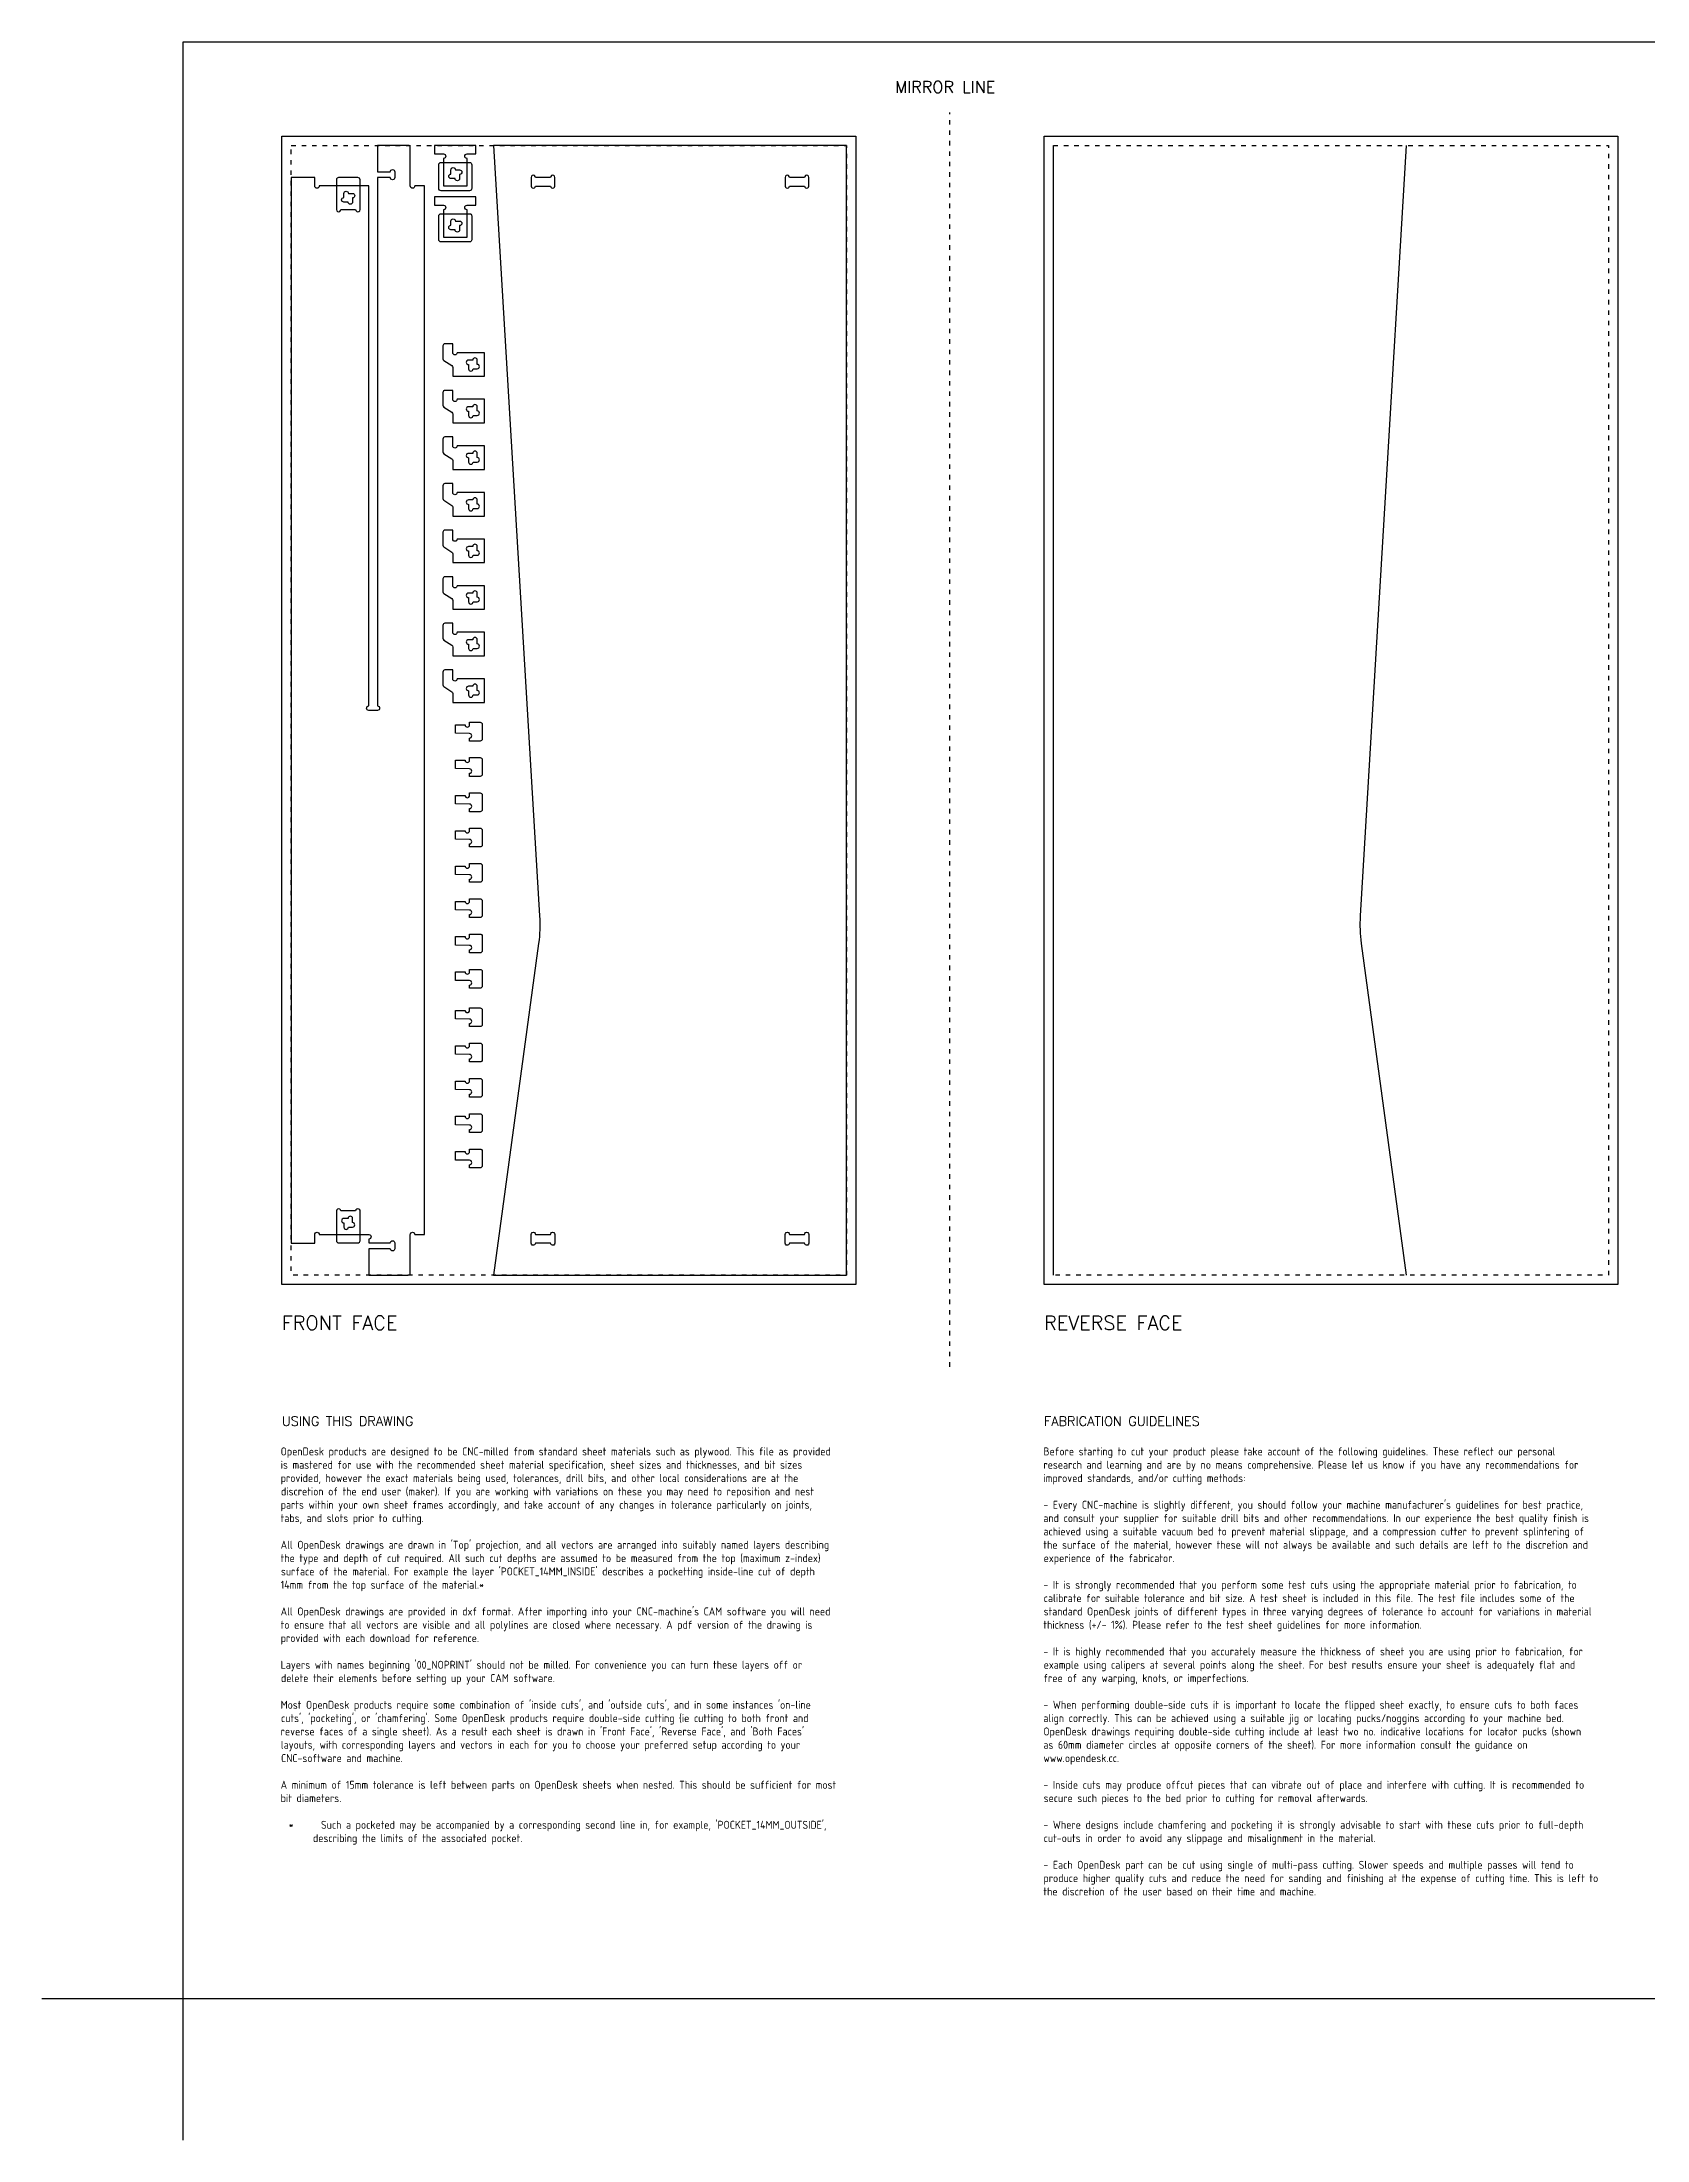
# Model space of a CAD drawing. Extents: x -300 to 5880, y -300 to 4158.
# Drawn here: x -300 to 3112, y -300 to 4158 of the extents above; entities that cross this region are included whole.
import ezdxf
from ezdxf.enums import TextEntityAlignment as Align

# ---------------------------------------------------------------- set-up
doc = ezdxf.new("R2010")
doc.units = 0
doc.header["$MEASUREMENT"] = 0
doc.linetypes.add('DGN_STYLE_5', pattern=[22.17944, 9.505474, -12.673965])
for name, color, linetype in [('00-NOPRINT_TEXT', 7, 'CONTINUOUS'), ('00_NOPRINT_TOLERANCE', 7, 'DGN_STYLE_5'), ('BOARD_$TH-NOMINAL', 3, 'CONTINUOUS'), ('REV-CHAMFER-ONLINE_03MM', 26, 'CONTINUOUS'), ('TOP-CHAMFER-ONLINE_03MM', 1, 'CONTINUOUS'), ('TOP-CUT-INSIDE_18MM', 1, 'CONTINUOUS'), ('TOP-CUT-OUTSIDE_18MM', 220, 'CONTINUOUS'), ('TOP-POCKET-INSIDE_09MM', 60, 'CONTINUOUS')]:
    doc.layers.add(name, color=color, linetype=linetype)
doc.styles.add('OD-ISOCP-17', font='isocp.shx', dxfattribs={"height": 17})
doc.styles.add('OD-SIMPLEX-20', font='simplex.shx', dxfattribs={"height": 20})
doc.styles.add('OD-SIMPLEX-25', font='simplex.shx', dxfattribs={"height": 25})
doc.styles.add('OD-SIMPLEX-30', font='simplex.shx', dxfattribs={"height": 30})

# ---------------------------------------------------------------- blocks, each defined once
blk = doc.blocks.new('*U2')
at = {"layer": '00-NOPRINT_TEXT', "style": 'OD-SIMPLEX-25'}
blk.add_text('MIRROR LINE', height=25, dxfattribs=at).set_placement((1513.3, 4049.9))

msp = doc.modelspace()

# ---------------------------------------------------------------- linework, layer by layer
at = {"layer": '00-NOPRINT_TEXT', "flags": 128}
msp.add_lwpolyline([(0, 4158), (5880, 4158), (5880, 0), (0, 0)], close=True, dxfattribs=at)
msp.add_lwpolyline([(0, -300), (0, 0), (-300, 0)], dxfattribs=at)
at = {"layer": '00_NOPRINT_TOLERANCE'}
msp.add_line((1630, 1343.2), (1630, 4008), dxfattribs=at)
at = {"layer": '00_NOPRINT_TOLERANCE', "flags": 128}
for points in [[(210, 3958), (1430, 3958), (1430, 1518), (210, 1518)], [(230, 3938), (1410, 3938), (1410, 1538), (230, 1538)], [(1830, 3958), (3050, 3958), (3050, 1518), (1830, 1518)], [(1850, 3938), (3030, 3938), (3030, 1538), (1850, 1538)]]:
    msp.add_lwpolyline(points, close=True, dxfattribs=at)
at = {"layer": 'BOARD_$TH-NOMINAL', "flags": 128}
for points in [[(210, 3958), (1430, 3958), (1430, 1518), (210, 1518)], [(1830, 3958), (3050, 3958), (3050, 1518), (1830, 1518)]]:
    msp.add_lwpolyline(points, close=True, dxfattribs=at)
at = {"layer": 'REV-CHAMFER-ONLINE_03MM'}
msp.add_line((1850, 1538), (1850, 3938), dxfattribs=at)
at = {"layer": 'REV-CHAMFER-ONLINE_03MM', "flags": 128}
msp.add_lwpolyline([(2600, 3938), (2502.1, 2300.9, 0.048703), (2504.3, 2242.7), (2600, 1538)], format="xyb", dxfattribs=at)
at = {"layer": 'TOP-CHAMFER-ONLINE_03MM'}
msp.add_line((1410, 1538), (1410, 3938), dxfattribs=at)
at = {"layer": 'TOP-CHAMFER-ONLINE_03MM', "flags": 128}
msp.add_lwpolyline([(660, 3938), (757.9, 2300.9, -0.048703), (755.7, 2242.7), (660, 1538)], format="xyb", dxfattribs=at)
at = {"layer": 'TOP-CUT-INSIDE_18MM', "flags": 128}
for points in [[(587.8, 3876.7), (587.8, 3867.8, -1), (578.2, 3867.8), (569.4, 3867.8, -0.999997), (569.4, 3877.3), (569.4, 3886.2, -0.999998), (578.9, 3886.2), (587.8, 3886.2, -1), (587.8, 3876.7)], [(360.2, 3826.7), (360.2, 3817.8, -1), (350.7, 3817.8), (341.8, 3817.8, -0.999997), (341.8, 3827.3), (341.8, 3836.2, -0.999998), (351.3, 3836.2), (360.2, 3836.2, -1), (360.2, 3826.7)], [(739.9, 3851.8, 1.010777), (749.2, 3851.9), (780.8, 3851.9, 1.010777), (790.1, 3851.8), (790.1, 3870.2, 1.010774), (780.8, 3870.1), (749.2, 3870.1, 1.010774), (739.9, 3870.2)], [(1279.9, 3851.8, 1.010777), (1289.2, 3851.9), (1320.8, 3851.9, 1.010777), (1330.1, 3851.8), (1330.1, 3870.2, 1.010774), (1320.8, 3870.1), (1289.2, 3870.1, 1.010774), (1279.9, 3870.2)], [(587.8, 3767.8), (587.8, 3758.9, -1), (578.2, 3758.9), (569.4, 3758.9, -0.999997), (569.4, 3768.5), (569.4, 3777.3, -0.999998), (578.9, 3777.3), (587.8, 3777.3, -1), (587.8, 3767.8)], [(625.2, 3473), (625.2, 3481.9, 1), (615.7, 3481.9), (606.8, 3481.9, 0.999997), (606.8, 3472.4), (606.8, 3463.5, 0.999999), (616.4, 3463.5), (625.2, 3463.5, 1)], [(625.2, 3374), (625.2, 3382.9, 1), (615.7, 3382.9), (606.8, 3382.9, 0.999997), (606.8, 3373.4), (606.8, 3364.5, 0.999999), (616.4, 3364.5), (625.2, 3364.5, 1)], [(625.2, 3275), (625.2, 3283.9, 1), (615.7, 3283.9), (606.8, 3283.9, 0.999997), (606.8, 3274.4), (606.8, 3265.5, 0.999999), (616.4, 3265.5), (625.2, 3265.5, 1)], [(625.2, 3176), (625.2, 3184.9, 1), (615.7, 3184.9), (606.8, 3184.9, 0.999997), (606.8, 3175.4), (606.8, 3166.5, 0.999999), (616.4, 3166.5), (625.2, 3166.5, 1)], [(625.2, 3077), (625.2, 3085.9, 1), (615.7, 3085.9), (606.8, 3085.9, 0.999997), (606.8, 3076.4), (606.8, 3067.5, 0.999999), (616.4, 3067.5), (625.2, 3067.5, 1)], [(625.2, 2978), (625.2, 2986.9, 1), (615.7, 2986.9), (606.8, 2986.9, 0.999997), (606.8, 2977.4), (606.8, 2968.5, 0.999999), (616.4, 2968.5), (625.2, 2968.5, 1)], [(625.2, 2879), (625.2, 2887.9, 1), (615.7, 2887.9), (606.8, 2887.9, 0.999997), (606.8, 2878.4), (606.8, 2869.5, 0.999999), (616.4, 2869.5), (625.2, 2869.5, 1)], [(625.2, 2780), (625.2, 2788.9, 1), (615.7, 2788.9), (606.8, 2788.9, 0.999997), (606.8, 2779.4), (606.8, 2770.5, 0.999999), (616.4, 2770.5), (625.2, 2770.5, 1)], [(360.2, 1649.3), (360.2, 1658.2, 1), (350.7, 1658.2), (341.8, 1658.2, 0.999997), (341.8, 1648.7), (341.8, 1639.8, 0.999998), (351.3, 1639.8), (360.2, 1639.8, 1), (360.2, 1649.3)], [(739.9, 1624.2, -1.010777), (749.2, 1624.1), (780.8, 1624.1, -1.010777), (790.1, 1624.2), (790.1, 1605.8, -1.010774), (780.8, 1605.9), (749.2, 1605.9, -1.010774), (739.9, 1605.8)], [(1279.9, 1624.2, -1.010777), (1289.2, 1624.1), (1320.8, 1624.1, -1.010777), (1330.1, 1624.2), (1330.1, 1605.8, -1.010774), (1320.8, 1605.9), (1289.2, 1605.9, -1.010774), (1279.9, 1605.8)]]:
    msp.add_lwpolyline(points, format="xyb", close=True, dxfattribs=at)
msp.add_lwpolyline([(616.4, 2770.5), (616.4, 2770.5)], dxfattribs=at)
at = {"layer": 'TOP-CUT-OUTSIDE_18MM'}
for points in [[(513, 3852), (492.5, 3852, -1), (483, 3852), (483, 3933.5, 0.414214), (478.5, 3938), (413.1, 3938), (413.1, 3882.1), (440.5, 3882.1, -1), (450, 3882.1), (450, 3869.9, -1), (440.5, 3869.9), (413.1, 3869.9), (413.1, 2747.1, -1), (413.1, 2737.6), (394.9, 2737.6, -1), (394.9, 2747.1), (394.9, 3852), (289.5, 3852, -1), (280, 3852), (280, 3870), (230, 3870), (230, 1606), (280, 1606), (280, 1624, -1), (289.5, 1624), (395, 1624, -1), (395, 1614.5), (395, 1606.1), (440.5, 1606.1, -1), (450, 1606.1), (450, 1593.9, -1), (440.5, 1593.9), (395, 1593.9), (395, 1538), (478.5, 1538, 0.414214), (483, 1542.5), (483, 1624, -1), (492.5, 1624), (513, 1624)], [(603.6, 3910.5, -1), (603.6, 3920), (622.6, 3920), (622.6, 3938), (534.6, 3938), (534.6, 3920), (553.6, 3920, -1), (553.6, 3910.5), (553.6, 3852), (603.6, 3852)], [(660, 3938), (757.9, 2300.9, -0.048703), (755.7, 2242.7), (660, 1538), (1410, 1538), (1410, 3938)], [(603.6, 3801.6, -1), (603.6, 3811.1), (622.6, 3811.1), (622.6, 3829.1), (534.6, 3829.1), (534.6, 3811.1), (553.6, 3811.1, -1), (553.6, 3801.6), (553.6, 3743.1), (603.6, 3743.1)], [(641, 3497.7), (582.6, 3497.7, -1), (573.1, 3497.7), (573.1, 3516.7), (556.7, 3516.7, 0.414214), (552.2, 3512.2), (552.2, 3484.9, 0.253475), (554.3, 3481.2), (571.1, 3470.2, -0.253475), (573.1, 3466.4), (573.1, 3447.7), (641, 3447.7)], [(641, 3398.7), (582.6, 3398.7, -1), (573.1, 3398.7), (573.1, 3417.7), (556.7, 3417.7, 0.414214), (552.2, 3413.2), (552.2, 3385.9, 0.253475), (554.3, 3382.2), (571.1, 3371.2, -0.253475), (573.1, 3367.4), (573.1, 3348.7), (641, 3348.7)], [(641, 3299.7), (582.6, 3299.7, -1), (573.1, 3299.7), (573.1, 3318.7), (556.7, 3318.7, 0.414214), (552.2, 3314.2), (552.2, 3286.9, 0.253475), (554.3, 3283.2), (571.1, 3272.2, -0.253475), (573.1, 3268.4), (573.1, 3249.7), (641, 3249.7)], [(641, 3200.7), (582.6, 3200.7, -1), (573.1, 3200.7), (573.1, 3219.7), (556.7, 3219.7, 0.414214), (552.2, 3215.2), (552.2, 3187.9, 0.253475), (554.3, 3184.2), (571.1, 3173.2, -0.253475), (573.1, 3169.4), (573.1, 3150.7), (641, 3150.7)], [(641, 3101.7), (582.6, 3101.7, -1), (573.1, 3101.7), (573.1, 3120.7), (556.7, 3120.7, 0.414214), (552.2, 3116.2), (552.2, 3088.9, 0.253475), (554.3, 3085.2), (571.1, 3074.2, -0.253475), (573.1, 3070.4), (573.1, 3051.7), (641, 3051.7)], [(641, 3002.7), (582.6, 3002.7, -1), (573.1, 3002.7), (573.1, 3021.7), (556.7, 3021.7, 0.414214), (552.2, 3017.2), (552.2, 2989.9, 0.253475), (554.3, 2986.2), (571.1, 2975.2, -0.253475), (573.1, 2971.4), (573.1, 2952.7), (641, 2952.7)], [(641, 2903.7), (582.6, 2903.7, -1), (573.1, 2903.7), (573.1, 2922.7), (556.7, 2922.7, 0.414214), (552.2, 2918.2), (552.2, 2890.9, 0.253475), (554.3, 2887.2), (571.1, 2876.2, -0.253475), (573.1, 2872.4), (573.1, 2853.7), (641, 2853.7)], [(641, 2804.7), (582.6, 2804.7, -1), (573.1, 2804.7), (573.1, 2823.7), (556.7, 2823.7, 0.414214), (552.2, 2819.2), (552.2, 2791.9, 0.253475), (554.3, 2788.2), (571.1, 2777.2, -0.253475), (573.1, 2773.4), (573.1, 2754.7), (641, 2754.7)], [(608.9, 2688.5), (578.9, 2689), (578.9, 2707), (599.4, 2707, 1), (608.9, 2707), (608.9, 2712.5), (631.4, 2712.5, -0.414214), (635.9, 2708), (635.9, 2677, -0.414214), (631.4, 2672.5), (608.9, 2672.5), (608.9, 2679, 1)], [(608.9, 2613.5), (578.9, 2614), (578.9, 2632), (599.4, 2632, 1), (608.9, 2632), (608.9, 2637.5), (631.4, 2637.5, -0.414214), (635.9, 2633), (635.9, 2602, -0.414214), (631.4, 2597.5), (608.9, 2597.5), (608.9, 2604, 1)], [(608.9, 2538.5), (578.9, 2539), (578.9, 2557), (599.4, 2557, 1), (608.9, 2557), (608.9, 2562.5), (631.4, 2562.5, -0.414214), (635.9, 2558), (635.9, 2527, -0.414214), (631.4, 2522.5), (608.9, 2522.5), (608.9, 2529, 1)], [(608.9, 2463.5), (578.9, 2464), (578.9, 2482), (599.4, 2482, 1), (608.9, 2482), (608.9, 2487.5), (631.4, 2487.5, -0.414214), (635.9, 2483), (635.9, 2452, -0.414214), (631.4, 2447.5), (608.9, 2447.5), (608.9, 2454, 1)], [(608.9, 2388.5), (578.9, 2389), (578.9, 2407), (599.4, 2407, 1), (608.9, 2407), (608.9, 2412.5), (631.4, 2412.5, -0.414214), (635.9, 2408), (635.9, 2377, -0.414214), (631.4, 2372.5), (608.9, 2372.5), (608.9, 2379, 1)], [(608.9, 2313.5), (578.9, 2314), (578.9, 2332), (599.4, 2332, 1), (608.9, 2332), (608.9, 2337.5), (631.4, 2337.5, -0.414214), (635.9, 2333), (635.9, 2302, -0.414214), (631.4, 2297.5), (608.9, 2297.5), (608.9, 2304, 1)], [(608.9, 2238.5), (578.9, 2239), (578.9, 2257), (599.4, 2257, 1), (608.9, 2257), (608.9, 2262.5), (631.4, 2262.5, -0.414214), (635.9, 2258), (635.9, 2227, -0.414214), (631.4, 2222.5), (608.9, 2222.5), (608.9, 2229, 1)], [(608.9, 2163.5), (578.9, 2164), (578.9, 2182), (599.4, 2182, 1), (608.9, 2182), (608.9, 2187.5), (631.4, 2187.5, -0.414214), (635.9, 2183), (635.9, 2152, -0.414214), (631.4, 2147.5), (608.9, 2147.5), (608.9, 2154, 1)], [(608.9, 2081.7), (578.9, 2082.2), (578.9, 2100.2), (599.4, 2100.2, 1), (608.9, 2100.2), (608.9, 2105.7), (631.4, 2105.7, -0.414214), (635.9, 2101.2), (635.9, 2070.2, -0.414214), (631.4, 2065.7), (608.9, 2065.7), (608.9, 2072.1, 1)], [(608.9, 2006.7), (578.9, 2007.2), (578.9, 2025.2), (599.4, 2025.2, 1), (608.9, 2025.2), (608.9, 2030.7), (631.4, 2030.7, -0.414214), (635.9, 2026.2), (635.9, 1995.2, -0.414214), (631.4, 1990.7), (608.9, 1990.7), (608.9, 1997.1, 1)], [(608.9, 1931.7), (578.9, 1932.2), (578.9, 1950.2), (599.4, 1950.2, 1), (608.9, 1950.2), (608.9, 1955.7), (631.4, 1955.7, -0.414214), (635.9, 1951.2), (635.9, 1920.2, -0.414214), (631.4, 1915.7), (608.9, 1915.7), (608.9, 1922.1, 1)], [(608.9, 1856.7), (578.9, 1857.2), (578.9, 1875.2), (599.4, 1875.2, 1), (608.9, 1875.2), (608.9, 1880.7), (631.4, 1880.7, -0.414214), (635.9, 1876.2), (635.9, 1845.2, -0.414214), (631.4, 1840.7), (608.9, 1840.7), (608.9, 1847.1, 1)], [(608.9, 1781.7), (578.9, 1782.2), (578.9, 1800.2), (599.4, 1800.2, 1), (608.9, 1800.2), (608.9, 1805.7), (631.4, 1805.7, -0.414214), (635.9, 1801.2), (635.9, 1770.2, -0.414214), (631.4, 1765.7), (608.9, 1765.7), (608.9, 1772.1, 1)]]:
    msp.add_lwpolyline(points, format="xyb", close=True, dxfattribs=at)
at = {"layer": 'TOP-POCKET-INSIDE_09MM'}
for points in [[(548.3, 3902), (608.8, 3902, -0.414214), (613.6, 3897.2), (613.6, 3846.8, -0.414214), (608.8, 3842), (548.3, 3842, -0.414214), (543.6, 3846.8), (543.6, 3897.2, -0.414214)], [(376.1, 3865.2, 0.414214), (371.4, 3869.9), (330.6, 3869.9, 0.414214), (325.9, 3865.2), (325.9, 3801.8, 1.010777), (335.2, 3801.9), (366.8, 3801.9, 1.010777), (376.1, 3801.8)], [(548.3, 3793.1), (608.8, 3793.1, -0.414214), (613.6, 3788.4), (613.6, 3737.9, -0.414214), (608.8, 3733.1), (548.3, 3733.1, -0.414214), (543.6, 3737.9), (543.6, 3788.4, -0.414214)], [(376.1, 1674.2, 1.010777), (366.8, 1674.1), (335.2, 1674.1, 1.010777), (325.9, 1674.2), (325.9, 1610.8, 0.414214), (330.6, 1606.1), (371.4, 1606.1, 0.414214), (376.1, 1610.8)]]:
    msp.add_lwpolyline(points, format="xyb", close=True, dxfattribs=at)

# ---------------------------------------------------------------- block references
at = {"layer": '00-NOPRINT_TEXT'}
msp.add_blockref('*U2', (0, 0), dxfattribs=at)

# ---------------------------------------------------------------- texts
at = {"layer": '00-NOPRINT_TEXT', "color": 7}
for s, height, style, p in [('FRONT FACE', 30, 'OD-SIMPLEX-30', (210, 1451.3)), ('REVERSE FACE', 30, 'OD-SIMPLEX-30', (1830, 1451.3)), ('USING THIS DRAWING', 20, 'OD-SIMPLEX-20', (210, 1237.4)), ('FABRICATION GUIDELINES', 20, 'OD-SIMPLEX-20', (1830, 1237.4))]:
    msp.add_text(s, height=height, rotation=360, dxfattribs=dict(at, style=style)).set_placement(p, align=Align.TOP_LEFT)
at = {"layer": '00-NOPRINT_TEXT', "color": 7, "style": 'OD-ISOCP-17'}
for s, p in [('OpenDesk products are designed to be CNC-milled from standard sheet materials such as plywood. This file as provided', (207.4, 1154.7)), ('Before starting to cut your product please take account of the following guidelines. These reflect our personal', (1828.7, 1154.7)), ('is mastered for use with the recommended sheet material specification, sheet sizes and thicknesses, and bit sizes', (207.4, 1126.3)), ('provided, however the exact materials being used, tolerances, drill bits, and other local considerations are at the', (207.4, 1098)), ('research and learning and are by no means comprehensive. Please let us know if you have any recommendations for', (1828.7, 1126.3)), ('improved standards, and/or cutting methods:', (1828.7, 1098)), ('discretion of the end user (maker). If you are working with variations on these you may need to reposition and nest', (208.1, 1069.7)), ('tabs, and slots prior to cutting.', (207.4, 1013)), ('parts within your own sheet frames accordingly, and take account of any changes in tolerance particularly on joints,', (207.4, 1041.3)), ("- Every CNC-machine is slightly different, you should follow your machine manufacturer's guidelines for best practice,", (1828.7, 1041.3)), ('and consult your supplier for suitable drill bits and other recommendations. In our experience the best quality finish is', (1828.7, 1013)), ('achieved using a suitable vacuum bed to prevent material slippage, and a compression cutter to prevent splintering of', (1828.7, 984.7)), ('the type and depth of cut required. All such cut depths are assumed to be measured from the top (maximum z-index)', (207.4, 928)), ("All OpenDesk drawings are drawn in 'Top' projection, and all vectors are arranged into suitably named layers describing", (207.4, 956.3)), ('the surface of the material, however these will not always be available and such details are left to the discretion and', (1828.7, 956.3)), ('experience of the fabricator.', (1829.2, 928)), ("surface of the material. For example the layer 'POCKET_14MM_INSIDE' describes a pocketting inside-line cut of depth", (208, 899.7)), ('14mm from the top surface of the material.*', (207.4, 871.3)), ('- It is strongly recommended that you perform some test cuts using the appropriate material prior to fabrication, to', (1828.7, 871.3)), ('calibrate for suitable tolerance and bit size. A test sheet is included in this file. The test file includes some of the', (1829.3, 843)), ('to ensure that all vectors are visible and all polylines are closed where necessary. A pdf version of the drawing is', (207.4, 786.3)), ("All OpenDesk drawings are provided in dxf format. After importing into your CNC-machine's CAM software you will need", (207.4, 814.7)), ('thickness (+/- 1%%%). Please refer to the test sheet guidelines for more information.', (1828.7, 786.3)), ('standard OpenDesk joints of different types in three varying degrees of tolerance to account for variations in material', (1829.2, 814.7)), ('provided with each download for reference.', (207.4, 758)), ("Layers with names beginning '00_NOPRINT' should not be milled. For convenience you can turn these layers off or", (207.4, 701.3)), ('- It is highly recommended that you accurately measure the thickness of sheet you are using prior to fabrication, for', (1828.7, 729.7)), ('example using calipers at several points along the sheet. For best results ensure your sheet is adequately flat and', (1829.2, 701.3)), ('delete their elements before setting up your CAM software.', (208.1, 673)), ('free of any warping, knots, or imperfections.', (1828.7, 673)), ("Most OpenDesk products require some combination of 'inside cuts', and 'outside cuts', and in some instances 'on-line", (207.4, 616.3)), ('- When performing double-side cuts it is important to locate the flipped sheet exactly, to ensure cuts to both faces', (1828.7, 616.3)), ("reverse faces of a single sheet). As a result each sheet is drawn in 'Front Face', 'Reverse Face', and 'Both Faces'", (207.4, 559.7)), ("cuts', 'pocketing', or 'chamfering'. Some OpenDesk products require double-side cutting (ie cutting to both front and", (208.1, 588)), ('align correctly. This can be achieved using a suitable jig or locating pucks/noggins according to your machine bed.', (1828.7, 588)), ('layouts, with corresponding layers and vectors in each for you to choose your preferred setup according to your', (207.8, 531.3)), ('as 60mm diameter circles at opposite corners of the sheet). For more information consult the guidance on', (1828.7, 531.3)), ('OpenDesk drawings requiring double-side cutting include at least two no. indicative locations for locator pucks (shown', (1828.7, 559.7)), ('CNC-software and machine.', (208.2, 503)), ('www.opendesk.cc.', (1828.7, 503)), ('A minimum of 15mm tolerance is left between parts on OpenDesk sheets when nested. This should be sufficient for most', (207.4, 446.3)), ('- Inside cuts may produce offcut pieces that can vibrate out of place and interfere with cutting. It is recommended to', (1828.7, 446.3)), ('bit diameters.', (207.4, 418)), ('secure such pieces to the bed prior to cutting for removal afterwards.', (1829.2, 418)), ("*      Such a pocketed may be accompanied by a corresponding second line in, for example, 'POCKET_14MM_OUTSIDE',", (224.4, 361.3)), ('- Where designs include chamfering and pocketing it is strongly advisable to start with these cuts prior to full-depth', (1828.7, 361.3)), ('describing the limits of the associated pocket.', (276.1, 333)), ('cut-outs in order to avoid any slippage and misalignment in the material.', (1829.3, 333)), ('- Each OpenDesk part can be cut using single of multi-pass cutting. Slower speeds and multiple passes will tend to', (1828.7, 276.3)), ('the discretion of the user based on their time and machine.', (1828.7, 219.7)), ('produce higher quality cuts and reduce the need for sanding and finishing at the expense of cutting time. This is left to', (1828.7, 248))]:
    msp.add_text(s, height=17, rotation=360, dxfattribs=at).set_placement(p)

doc.saveas('drawing.dxf')
